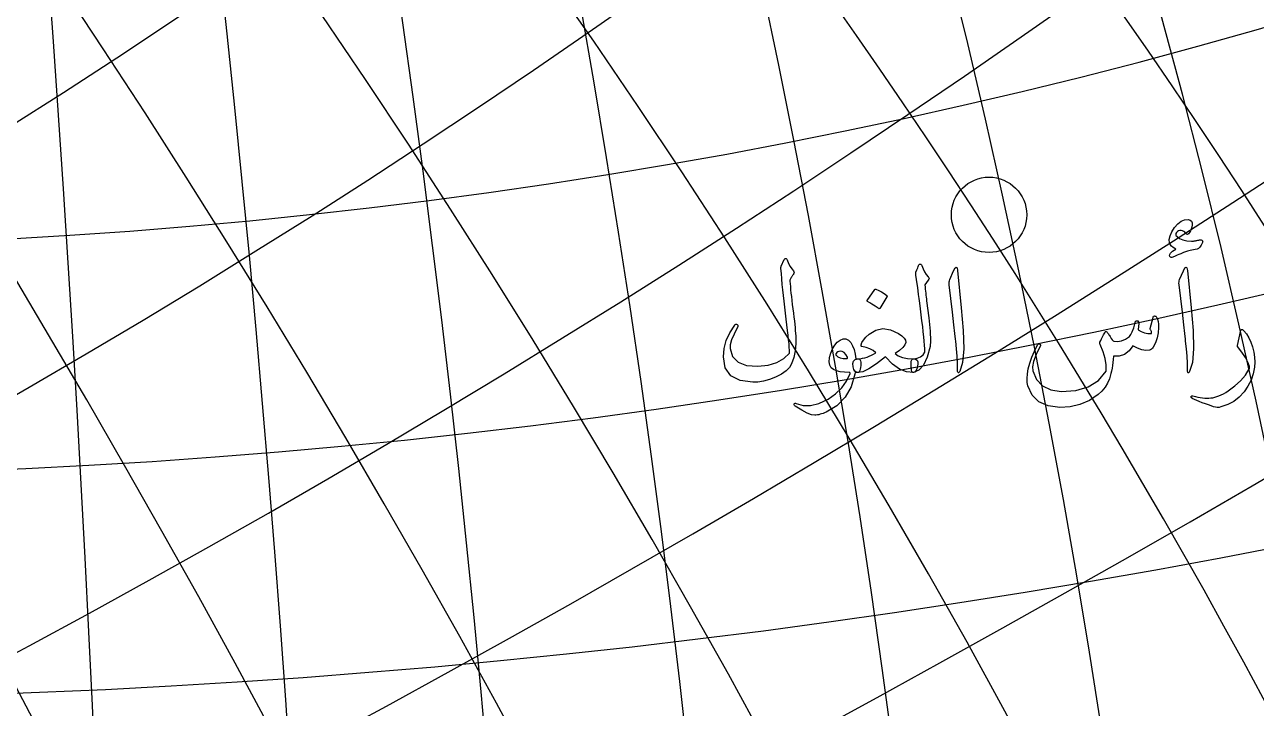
# Model space of a CAD drawing. Header units: millimetres. Extents: x -93 to 93, y -93 to 102.
# Drawn here: x 5.76 to 28.26, y 22.88 to 35.37 of the extents above; entities that cross this region are included whole.
import ezdxf

# ---------------------------------------------------------------- set-up
doc = ezdxf.new("R2010")
doc.units = ezdxf.units.MM
for name, color, linetype in [('ENGRAVE', 7, 'Continuous'), ('ENGRAVE_FINE', 8, 'Continuous'), ('TEXT', 5, 'Continuous')]:
    doc.layers.add(name, color=color, linetype=linetype)

msp = doc.modelspace()

# ---------------------------------------------------------------- linework, layer by layer
at = {"layer": 'ENGRAVE'}
for centre, radius in [((0, 0), 92.5), ((0, 0), 90.23375), ((0, 0), 86.025), ((0, 0), 86.025), ((23.373511158011627, 31.893116881777246), 0.6882)]:
    msp.add_circle(centre, radius, dxfattribs=at)
for centre, radius, start, end in [((-15.168528515445692, 5.0011889793700714e-15), 87.3520742874712, 279.99999983752946, 80.00000016247054), ((-72.18354577202558, 9.758659094876748e-15), 112.29766206480934, 309.9999999658587, 50.000000034141294), ((-49.66655690703753, 2.7075026651397943e-15), 99.33311381407509, 299.99999995038047, 60.00000004961953), ((-31.31053940275002, 0), 91.5458928772403, 289.99999992129074, 70.00000007870972), ((-487.8720185326132, 1.7969609642463094e-15), 495.3982308124308, 349.99999999494844, 10.000000005051561), ((-236.35174500858395, -1.7136434653381935e-14), 251.52027352402965, 339.99999998957287, 20.00000001042713), ((-148.9996707211126, 2.1097849161522048e-15), 172.04999999999993, 329.99999998346016, 30.000000016539843), ((-102.52060280291674, 5.6538157364751155e-15), 133.8311422056668, 319.9999999759614, 40.00000002403863), ((-4.817300315426914e-15, 133.83114220566696), 102.5206028029169, 229.99999997596137, 310.0000000240386), ((-5.626093109739206e-15, 172.0499999999998), 148.99967072111247, 239.99999998346016, 300.00000001653984), ((1.746591513949201e-14, 251.52027352402982), 236.35174500858412, 249.99999998957287, 290.00000001042713)]:
    msp.add_arc(centre, radius, start, end, dxfattribs=at)
at = {"layer": 'ENGRAVE_FINE'}
for centre, radius, start, end in [((-7.526212279817645, 8.119422323193695e-15), 86.3536015246665, 274.9999996725535, 85.00000032744651), ((-23.05032927888738, 3.0584866627739177e-15), 89.05963341977744, 284.9999998930846, 75.00000010691542), ((-60.23535347449013, -3.252574430796591e-15), 105.01713399820412, 304.9999999590866, 55.00000004091339), ((-40.114116292783706, 8.991473341385332e-15), 94.91808547874831, 294.9999999385643, 65.00000006143568), ((-321.0496707211125, 1.4094566040685736e-14), 332.3750768260682, 344.99999999232364, 15.000000007676363), ((-184.48120783683453, 2.6454588479979976e-15), 203.55249119069344, 334.9999999866411, 25.000000013358886), ((-122.85643227999053, -1.0298276959598388e-14), 149.98001059330508, 324.9999999799404, 35.00000002005959), ((-86.02499999999996, -1.1723341796468616e-14), 121.65772170314547, 314.99999997135205, 45.000000028647946), ((-6.897616614894542, -3.0111054971237197), 86.35360152466649, 298.5833330058865, 108.58333366078), ((-44.928324499197046, 102.91846560708598), 72.18354577202545, 243.5833332991922, 343.5833333674748), ((-13.901640084243787, -6.068662150098609), 87.35207428747132, 303.5833331708634, 103.58333349580312), ((-48.67312015238095, 111.49676508595176), 86.02500000000009, 248.58333330468554, 338.583333361981), ((-21.125146129507776, -9.222032361257194), 89.05963341977743, 308.58333322641806, 98.58333344024845), ((-28.695456462855894, -12.526797518899333), 91.54589287724029, 313.58333325462377, 93.58333341204275), ((6.897616614894488, 3.0111054971236766), 86.35360152466643, 118.58333300588606, 288.58333366078045), ((13.901640084243802, 6.068662150098621), 87.35207428747135, 123.5833331708634, 283.5833334958031), ((21.12514612950774, 9.22203236125717), 89.0596334197774, 128.58333322641806, 278.5833334402489), ((28.695456462856022, 12.526797518899356), 91.54589287724042, 133.58333325462377, 273.58333341204275), ((36.76375110690086, 16.04895418713696), 94.9180854787483, 138.5833332718978, 268.58333339476917), ((45.518363738590764, 19.870718093751716), 99.33311381407516, 143.58333328371396, 263.583333382953), ((55.2044454079305, 24.09910818681059), 105.01713399820419, 148.58333329241964, 258.5833333742469), ((66.15471450018525, 28.87937031206012), 112.29766206480939, 153.5833332991922, 253.58333336747432), ((78.84011867264003, 34.417093321256196), 121.65772170314563, 158.58333330468554, 248.58333336198098), ((93.95799466867241, 41.016694612257176), 133.8311422056669, 163.58333330929486, 243.58333335737166), ((112.59535833364276, 49.15270322460947), 149.9800105933053, 168.5833333132739, 238.58333335339262), ((136.55509121577236, 59.612154281255215), 172.05000000000027, 173.58333331679364, 233.58333334987333), ((169.07318010727076, 73.80769481125694), 203.55249119069325, 178.5833333199746, 228.58333334669192), ((-216.61144580020107, -94.5601867434138), 251.52027352402973, 3.5833333229063555, 43.58333334376016), ((-169.07318010727133, -73.80769481125716), 203.55249119069384, 358.5833333199746, 48.583333346691916), ((-136.55509121577225, -59.61215428125522), 172.05000000000015, 353.58333331679364, 53.58333334987333), ((-112.59535833364265, -49.15270322460939), 149.98001059330514, 348.5833333132739, 58.58333335339262), ((-93.95799466867234, -41.01669461225713), 133.83114220566682, 343.58333330929486, 63.58333335737166), ((-78.84011867263983, -34.41709332125613), 121.65772170314541, 338.58333330468554, 68.58333336198143), ((-66.1547145001852, -28.879370312060082), 112.29766206480932, 333.5833332991922, 73.58333336747432), ((-55.204445407930365, -24.099108186810522), 105.01713399820405, 328.58333329241964, 78.58333337424688), ((-45.518363738590594, -19.87071809375166), 99.333113814075, 323.5833332837135, 83.58333338295301), ((-36.7637511069009, -16.04895418713698), 94.91808547874834, 318.5833332718978, 88.58333339476917), ((216.61144580020022, 94.56018674341345), 251.52027352402882, 183.58333332290636, 223.58333334376016), ((294.23532856105226, 128.4463409237675), 332.3750768260687, 188.58333332565712, 218.5833333410094), ((447.12453168464526, 195.18903563692598), 495.3982308124308, 193.58333332828192, 213.5833333383846), ((901.1466799841849, 393.38917677097555), 987.0261819587486, 198.58333333082714, 208.58333333583982), ((-901.1466799841866, -393.3891767709763), 987.0261819587504, 18.583333330827145, 28.583333335839825), ((-447.1245316846461, -195.18903563692638), 495.3982308124318, 13.583333328281924, 33.58333333838459), ((-294.23532856105163, -128.44634092376725), 332.3750768260681, 8.583333325657122, 38.58333334100939), ((-53.54349213115652, 122.65345113152831), 102.5206028029168, 253.58333330929486, 333.58333335737166), ((-60.00437106553624, 137.45355226620094), 122.85643227999017, 258.5833333132739, 328.5833333533931), ((-68.83418664251228, 157.68023734527983), 148.99967072111264, 263.58333331679364, 323.5833333498733), ((-81.43778070426366, 186.55161361913161), 184.48120783683498, 268.5833333199746, 318.5833333466919), ((-100.62884889351231, 230.51308588444456), 236.35174500858386, 273.58333332290636, 313.58333334376016), ((-132.97743721920946, 304.6148270943921), 321.0496707211132, 278.5833333256571, 308.5833333410094), ((0, 149.98001059330494), 122.85643227999037, 234.9999999799404, 305.0000000200596), ((-198.20014113404963, 454.0221482995396), 487.872018532613, 283.5833333282819, 303.5833333383846), ((-394.89185951755303, 904.5889139044538), 983.2702493450466, 288.58333333082714, 298.5833333358398), ((3.220694911988998e-15, 203.55249119069376), 184.48120783683484, 244.99999998664111, 295.0000000133589), ((394.89185951755076, -904.5889139044488), 983.2702493450412, 108.58333333082714, 118.58333333583982)]:
    msp.add_arc(centre, radius, start, end, dxfattribs=at)
at = {"layer": 'TEXT'}
for points in [[(27.1766, 31.2646), (27.1405, 31.2578), (27.1069, 31.2514), (27.076, 31.2453), (27.0476, 31.2396), (27.022, 31.2341), (26.9994, 31.2285), (26.9797, 31.223), (26.963, 31.2174), (26.946, 31.2111), (26.9255, 31.2032), (26.9016, 31.1937), (26.8742, 31.1827), (26.8433, 31.17), (26.809, 31.1553), (26.7712, 31.1388), (26.7299, 31.1203), (26.7131, 31.1147), (26.6987, 31.1147), (26.6867, 31.1203), (26.6771, 31.1314), (26.6714, 31.1586), (26.6876, 31.1903), (26.7255, 31.2266), (26.7854, 31.2674), (26.7396, 31.2934), (26.7049, 31.3215), (26.6813, 31.3516), (26.6688, 31.3839), (26.6664, 31.4448), (26.6813, 31.5109), (26.7136, 31.5821), (26.7632, 31.6586), (26.8223, 31.7271), (26.8832, 31.7745), (26.9458, 31.8007), (27.0101, 31.8057), (27.0461, 31.7967), (27.0705, 31.778), (27.0835, 31.7495), (27.0851, 31.7114), (27.0788, 31.6701), (27.0684, 31.6323), (27.0539, 31.5979), (27.0351, 31.5671), (27.0164, 31.5454), (26.999, 31.5358), (26.9831, 31.5384), (26.9685, 31.5532), (26.9519, 31.5752), (26.9324, 31.5913), (26.9102, 31.6016), (26.8853, 31.6059), (26.8591, 31.6059), (26.836, 31.6004), (26.8161, 31.5893), (26.7992, 31.5726), (26.7869, 31.5525), (26.7833, 31.5338), (26.7883, 31.5164), (26.802, 31.5005), (26.8534, 31.4625), (26.9158, 31.4345), (26.9893, 31.4167), (27.074, 31.4089), (27.0813, 31.4091), (27.0896, 31.4099), (27.0987, 31.4112), (27.1087, 31.413), (27.1195, 31.4152), (27.1312, 31.4176), (27.1438, 31.4201), (27.1572, 31.4228), (27.1718, 31.4254), (27.185, 31.428), (27.1968, 31.4303), (27.2072, 31.4325), (27.2164, 31.4343), (27.2245, 31.4356), (27.2316, 31.4364), (27.2377, 31.4366), (27.2491, 31.4354), (27.2585, 31.4318), (27.2658, 31.4257), (27.271, 31.4172), (27.2743, 31.4091), (27.2759, 31.4012), (27.2757, 31.3938), (27.2738, 31.3867), (27.2469, 31.3364), (27.2217, 31.2993), (27.1983, 31.2753), (27.1766, 31.2646)], [(19.6314, 31.0759), (19.6363, 31.0844), (19.6425, 31.0904), (19.6502, 31.0941), (19.6592, 31.0953), (19.6682, 31.0937), (19.6758, 31.0891), (19.6821, 31.0813), (19.6869, 31.0703), (19.7128, 31.0067), (19.7403, 30.9517), (19.7697, 30.9054), (19.8007, 30.8678), (19.8099, 30.8542), (19.8125, 30.8386), (19.8085, 30.8209), (19.7979, 30.8012), (19.7912, 30.7916), (19.7847, 30.7824), (19.7787, 30.7736), (19.7729, 30.7651), (19.7676, 30.7571), (19.7625, 30.7498), (19.7579, 30.7432), (19.7535, 30.7373), (19.7462, 30.7266), (19.741, 30.7137), (19.7379, 30.6988), (19.7369, 30.6818), (19.7402, 30.6339), (19.7445, 30.5816), (19.7499, 30.525), (19.7563, 30.464), (19.7636, 30.3987), (19.7716, 30.3291), (19.7802, 30.2551), (19.7896, 30.1768), (19.8001, 30.0986), (19.8094, 30.0252), (19.8174, 29.9564), (19.8243, 29.8923), (19.8301, 29.8328), (19.835, 29.7775), (19.8391, 29.7266), (19.8423, 29.6801), (19.846, 29.5422), (19.8347, 29.4116), (19.8085, 29.2883), (19.7674, 29.1722), (19.7273, 29.1041), (19.6654, 29.0411), (19.5816, 28.9834), (19.476, 28.9308), (19.3616, 28.8873), (19.254, 28.8566), (19.1534, 28.8387), (19.0598, 28.8337), (18.8253, 28.8659), (18.6574, 28.9544), (18.5561, 29.099), (18.5214, 29.2999), (18.5336, 29.4496), (18.5728, 29.5961), (18.639, 29.7395), (18.7323, 29.8799), (18.7394, 29.888), (18.7469, 29.893), (18.7547, 29.8949), (18.7628, 29.8937), (18.7715, 29.8904), (18.7781, 29.8861), (18.7826, 29.8807), (18.785, 29.8743), (18.7868, 29.8648), (18.7864, 29.8556), (18.784, 29.8467), (18.7795, 29.8382), (18.7158, 29.7142), (18.672, 29.6086), (18.6479, 29.5214), (18.6435, 29.4525), (18.6898, 29.3042), (18.7899, 29.2007), (18.9437, 29.1419), (19.1513, 29.1278), (19.3385, 29.1481), (19.4975, 29.1951), (19.6285, 29.2688), (19.7313, 29.3693), (19.7292, 29.4177), (19.7254, 29.4744), (19.7201, 29.5391), (19.7133, 29.6121), (19.7047, 29.6933), (19.6942, 29.7831), (19.6818, 29.8813), (19.6675, 29.9881), (19.654, 30.0982), (19.6411, 30.2066), (19.629, 30.3133), (19.6175, 30.4182), (19.607, 30.5214), (19.5974, 30.6229), (19.5889, 30.7226), (19.5815, 30.8206), (19.5704, 30.9149), (19.5709, 30.9257), (19.5725, 30.9357), (19.5751, 30.9451), (19.5787, 30.9538)], [(22.0373, 30.8428), (22.0561, 30.888), (22.0706, 30.9239), (22.0811, 30.9505), (22.0873, 30.9677), (22.0922, 30.9786), (22.0984, 30.9864), (22.106, 30.9911), (22.115, 30.9926), (22.1253, 30.9909), (22.1338, 30.9857), (22.1405, 30.977), (22.1456, 30.9649), (22.1686, 30.9054), (22.1962, 30.8518), (22.2283, 30.8041), (22.2649, 30.7623), (22.2751, 30.7489), (22.2781, 30.7339), (22.2737, 30.717), (22.2621, 30.6985), (22.2011, 30.6125), (22.2052, 30.574), (22.2094, 30.5361), (22.2136, 30.499), (22.2177, 30.4626), (22.2219, 30.4269), (22.226, 30.3918), (22.2302, 30.3575), (22.2344, 30.3239), (22.2727, 30.0124), (22.2961, 29.7689), (22.3046, 29.5933), (22.2982, 29.4858), (22.2458, 29.2907), (22.1775, 29.1466), (22.0932, 29.0534), (21.9929, 29.0113), (21.9902, 29.0113), (21.9874, 29.0113), (21.9846, 29.0113), (21.9818, 29.0113), (21.9654, 29.0269), (21.9548, 29.0626), (21.9501, 29.1185), (21.9513, 29.1944), (21.9539, 29.2225), (21.9617, 29.243), (21.9747, 29.2558), (21.9929, 29.261), (22.0634, 29.2751), (22.122, 29.3006), (22.1688, 29.3375), (22.2038, 29.3859), (22.2015, 29.444), (22.1973, 29.5101), (22.1911, 29.5841), (22.183, 29.6662), (22.1732, 29.7558), (22.1619, 29.8528), (22.149, 29.957), (22.1345, 30.0686), (22.1211, 30.1782), (22.1088, 30.2767), (22.0975, 30.3641), (22.0873, 30.4404), (22.0785, 30.5056), (22.0713, 30.5597), (22.066, 30.6027), (22.0623, 30.6347), (22.0346, 30.7928), (22.0337, 30.8084), (22.0339, 30.822), (22.0351, 30.8334), (22.0373, 30.8428)], [(22.7255, 30.8705), (22.7521, 30.9219), (22.7734, 30.9399), (22.7895, 30.9246), (22.8005, 30.8761), (22.8643, 30.1962), (22.9023, 29.7789), (22.9108, 29.4456), (22.8898, 29.1962), (22.8393, 29.0307), (22.8301, 29.0172), (22.822, 29.0099), (22.8149, 29.0089), (22.8088, 29.0141), (22.8039, 29.0222), (22.8005, 29.0328), (22.7984, 29.0458), (22.7977, 29.0612), (22.7977, 29.1814), (22.7921, 29.3089), (22.781, 29.4437), (22.7644, 29.5857), (22.7608, 29.6228), (22.7498, 29.7231), (22.7316, 29.8864), (22.7061, 30.113), (22.6451, 30.6152), (22.6437, 30.6419), (22.6451, 30.6666), (22.6492, 30.6891), (22.6562, 30.7096)], [(26.9241, 30.8705), (26.9507, 30.9219), (26.972, 30.9399), (26.9881, 30.9246), (26.999, 30.8761), (27.0629, 30.1962), (27.1009, 29.7789), (27.1094, 29.4456), (27.0884, 29.1962), (27.0379, 29.0307), (27.0287, 29.0172), (27.0206, 29.0099), (27.0134, 29.0089), (27.0074, 29.0141), (27.0025, 29.0222), (26.999, 29.0328), (26.997, 29.0458), (26.9963, 29.0612), (26.9963, 29.1814), (26.9907, 29.3089), (26.9796, 29.4437), (26.963, 29.5857), (26.9593, 29.6228), (26.9484, 29.7231), (26.9302, 29.8864), (26.9047, 30.113), (26.8436, 30.6152), (26.8423, 30.6419), (26.8436, 30.6666), (26.8478, 30.6891), (26.8547, 30.7096)], [(21.2853, 30.5292), (21.2888, 30.5327), (21.2936, 30.5348), (21.2999, 30.5354), (21.3075, 30.5348), (21.3615, 30.5129), (21.4123, 30.4862), (21.46, 30.4546), (21.5045, 30.4182), (21.5089, 30.4127), (21.5108, 30.4071), (21.5103, 30.4016), (21.5073, 30.396), (21.3769, 30.1851), (21.372, 30.1801), (21.3658, 30.1789), (21.3582, 30.1815), (21.3491, 30.1879), (21.3413, 30.1934), (21.329, 30.2018), (21.3122, 30.2129), (21.2909, 30.2267), (21.2647, 30.2434), (21.2333, 30.2628), (21.1967, 30.285), (21.1549, 30.31), (21.1493, 30.3141), (21.1466, 30.3183), (21.1466, 30.3225), (21.1493, 30.3266)], [(26.3691, 30.0186), (26.374, 30.0307), (26.3802, 30.0394), (26.3879, 30.0446), (26.3969, 30.0464), (26.4085, 30.045), (26.4184, 30.0408), (26.4265, 30.0339), (26.4329, 30.0242), (26.4487, 29.9895), (26.46, 29.9465), (26.4668, 29.8951), (26.469, 29.8355), (26.463, 29.738), (26.4447, 29.6454), (26.4144, 29.5576), (26.3719, 29.4747), (26.3573, 29.4548), (26.3414, 29.4393), (26.324, 29.4284), (26.3053, 29.422), (26.2375, 29.4176), (26.1645, 29.4296), (26.0862, 29.4579), (26.0028, 29.5025), (25.9326, 29.4062), (25.8495, 29.3422), (25.7536, 29.3105), (25.6448, 29.311), (25.6413, 29.2524), (25.6362, 29.1962), (25.6295, 29.1421), (25.6213, 29.0904), (25.6115, 29.0405), (25.6001, 28.9922), (25.5872, 28.9455), (25.5727, 28.9003), (25.5391, 28.8188), (25.4936, 28.7435), (25.4364, 28.6745), (25.3673, 28.6117), (25.2059, 28.5041), (25.035, 28.4285), (24.8548, 28.3848), (24.6653, 28.373), (24.4518, 28.402), (24.283, 28.4778), (24.159, 28.6004), (24.0797, 28.7699), (24.069, 28.8309), (24.0673, 28.9031), (24.0745, 28.9863), (24.0908, 29.0807), (24.117, 29.184), (24.154, 29.2916), (24.2017, 29.4032), (24.2601, 29.5191), (24.2648, 29.5264), (24.2705, 29.5316), (24.2773, 29.5347), (24.2851, 29.5358), (24.2929, 29.5351), (24.2997, 29.533), (24.3054, 29.5295), (24.3101, 29.5247), (24.3132, 29.5175), (24.3142, 29.5101), (24.3132, 29.5023), (24.3101, 29.4941), (24.2358, 29.3399), (24.188, 29.2132), (24.1665, 29.1138), (24.1713, 29.0418), (24.2414, 28.8831), (24.3517, 28.7678), (24.5022, 28.6958), (24.693, 28.6672), (24.9598, 28.6842), (25.1856, 28.7518), (25.3705, 28.8701), (25.5144, 29.039), (25.5139, 29.1504), (25.4957, 29.268), (25.4598, 29.3918), (25.4062, 29.5219), (25.3994, 29.5351), (25.3958, 29.5469), (25.3953, 29.5573), (25.3979, 29.5663), (25.4128, 29.5972), (25.427, 29.6263), (25.4405, 29.6534), (25.4534, 29.6787), (25.4655, 29.7016), (25.477, 29.722), (25.4877, 29.7398), (25.4978, 29.755), (25.5035, 29.7614), (25.5096, 29.764), (25.516, 29.7628), (25.5227, 29.7578), (25.5262, 29.7539), (25.5311, 29.748), (25.5373, 29.7401), (25.5449, 29.73), (25.5536, 29.7179), (25.563, 29.7036), (25.573, 29.6873), (25.5838, 29.669), (25.6057, 29.6336), (25.624, 29.6079), (25.639, 29.5919), (25.6504, 29.5857), (25.7225, 29.5796), (25.7947, 29.5919), (25.8668, 29.6226), (25.939, 29.6717), (25.9652, 29.7043), (25.991, 29.7578), (26.0165, 29.832), (26.0417, 29.927), (26.0441, 29.936), (26.0486, 29.9437), (26.0552, 29.9499), (26.0639, 29.9548), (26.072, 29.9579), (26.0798, 29.9589), (26.0873, 29.9579), (26.0944, 29.9548), (26.105, 29.9374), (26.109, 29.9048), (26.1064, 29.857), (26.0972, 29.7938), (26.1532, 29.7595), (26.213, 29.7369), (26.2767, 29.7262), (26.3441, 29.7272), (26.3433, 29.7475), (26.3407, 29.764), (26.3363, 29.7767), (26.3303, 29.7855), (26.3233, 29.7938), (26.3192, 29.8022), (26.3178, 29.8105), (26.3192, 29.8188)], [(21.9929, 29.261), (22.0335, 29.255), (22.0609, 29.2367), (22.0752, 29.2064), (22.0762, 29.1639), (22.0627, 29.0982), (22.0443, 29.0508), (22.021, 29.0219), (21.9929, 29.0113), (21.8651, 29.0229), (21.737, 29.0744), (21.6084, 29.1658), (21.4796, 29.2971), (21.3171, 29.171), (21.1792, 29.0813), (21.0659, 29.0281), (20.9773, 29.0113), (20.948, 29.0179), (20.9239, 29.0376), (20.905, 29.0706), (20.8913, 29.1167), (20.8873, 29.1778), (20.9003, 29.2222), (20.9303, 29.2499), (20.9773, 29.261), (21.0201, 29.2652), (21.0623, 29.2721), (21.104, 29.2818), (21.1452, 29.2943), (21.1859, 29.3098), (21.226, 29.3283), (21.2656, 29.35), (21.3047, 29.3748), (21.2567, 29.414), (21.1986, 29.4456), (21.1304, 29.4695), (21.0522, 29.4858), (21.0451, 29.4888), (21.0404, 29.4948), (21.0382, 29.504), (21.0383, 29.5163), (21.0515, 29.5588), (21.08, 29.6058), (21.1237, 29.6573), (21.1826, 29.7134), (21.3056, 29.7871), (21.4359, 29.8139), (21.5734, 29.794), (21.7182, 29.7272), (21.7796, 29.6846), (21.8223, 29.6426), (21.8462, 29.6013), (21.8514, 29.5607), (21.8362, 29.517), (21.7987, 29.4692), (21.739, 29.4171), (21.6572, 29.3609), (21.7156, 29.3172), (21.7911, 29.286), (21.8835, 29.2673), (21.9929, 29.261)], [(27.9758, 29.7855), (27.9774, 29.7905), (27.9793, 29.7945), (27.9816, 29.7975), (27.9842, 29.7994), (27.992, 29.8001), (28.0015, 29.7966), (28.0128, 29.789), (28.0258, 29.7772), (28.0764, 29.717), (28.1201, 29.6474), (28.1569, 29.5685), (28.1867, 29.4803), (28.21, 29.3852), (28.2242, 29.2916), (28.2294, 29.1993), (28.2256, 29.1084), (28.201, 28.9887), (28.1604, 28.8739), (28.1038, 28.764), (28.0313, 28.6589), (27.9446, 28.5636), (27.8454, 28.4861), (27.7337, 28.4263), (27.6095, 28.3841), (27.5762, 28.377), (27.5429, 28.3751), (27.5096, 28.3784), (27.4763, 28.3869), (27.3996, 28.4137), (27.3303, 28.4386), (27.2685, 28.4616), (27.2141, 28.4826), (27.1674, 28.5018), (27.1284, 28.5191), (27.0973, 28.5344), (27.074, 28.5479), (27.0691, 28.552), (27.0656, 28.5562), (27.0636, 28.5603), (27.0629, 28.5645), (27.0634, 28.5699), (27.065, 28.5749), (27.0676, 28.5796), (27.0712, 28.5839), (27.0759, 28.5872), (27.0816, 28.5888), (27.0884, 28.5886), (27.0962, 28.5867), (27.1437, 28.574), (27.1891, 28.5635), (27.2325, 28.5552), (27.2738, 28.5492), (27.3133, 28.5455), (27.3515, 28.544), (27.3882, 28.5448), (27.4236, 28.5479), (27.4589, 28.5535), (27.4954, 28.5621), (27.5331, 28.5736), (27.5721, 28.5881), (27.6122, 28.6057), (27.6536, 28.6266), (27.6962, 28.6508), (27.74, 28.6783), (27.8629, 28.7667), (27.9682, 28.8628), (28.0558, 28.9665), (28.1257, 29.0779), (28.1302, 29.0869), (28.1326, 29.0973), (28.133, 29.1091), (28.1312, 29.1223), (28.1021, 29.2002), (28.0563, 29.2867), (27.9939, 29.3819), (27.9148, 29.4858), (27.9113, 29.4924), (27.9092, 29.4983), (27.9086, 29.5035), (27.9092, 29.508)], [(20.9218, 28.9808), (20.8568, 28.7523), (20.7477, 28.561), (20.5945, 28.4068), (20.3973, 28.2898), (20.3697, 28.2779), (20.3425, 28.2672), (20.3156, 28.2578), (20.2891, 28.2495), (20.2631, 28.2427), (20.2378, 28.2374), (20.2131, 28.2337), (20.1892, 28.2315), (20.1295, 28.24), (20.0504, 28.271), (19.9519, 28.3246), (19.834, 28.4008), (19.8213, 28.4117), (19.8139, 28.4223), (19.8116, 28.4325), (19.8146, 28.4424), (19.8212, 28.45), (19.8298, 28.4535), (19.8406, 28.4528), (19.8534, 28.448), (19.976, 28.4082), (20.1136, 28.4084), (20.266, 28.4485), (20.4334, 28.5284), (20.5701, 28.6212), (20.6831, 28.7303), (20.7726, 28.8557), (20.8385, 28.9974), (20.838, 29.0024), (20.8365, 29.0064), (20.8339, 29.0094), (20.8302, 29.0113), (20.7347, 29.0168), (20.6533, 29.0279), (20.5862, 29.0446), (20.5333, 29.0668), (20.4924, 29.1011), (20.4667, 29.1486), (20.4563, 29.2093), (20.4611, 29.2832), (20.4627, 29.293), (20.4646, 29.303), (20.4669, 29.3131), (20.4695, 29.3235), (20.4724, 29.3341), (20.4757, 29.3453), (20.4794, 29.357), (20.4833, 29.3693), (20.516, 29.4485), (20.5555, 29.5142), (20.602, 29.5665), (20.6554, 29.6051), (20.71, 29.6263), (20.7602, 29.6259), (20.8058, 29.6041), (20.8469, 29.5607), (20.8828, 29.5004), (20.91, 29.4303), (20.9286, 29.3505), (20.9384, 29.261), (20.9439, 29.2611), (20.9492, 29.2614), (20.9543, 29.2618), (20.9593, 29.2624), (20.9642, 29.263), (20.9693, 29.2635), (20.9746, 29.2637), (20.9801, 29.2638), (20.9988, 29.2598), (21.0134, 29.2478), (21.0238, 29.2279), (21.03, 29.2), (21.0326, 29.1693), (21.0321, 29.1382), (21.0285, 29.1068), (21.0217, 29.0751), (21.0129, 29.0472), (21.003, 29.0272), (20.992, 29.0153), (20.9801, 29.0113), (20.9273, 29.0113), (20.927, 29.0062), (20.926, 28.9995), (20.9242, 28.991), (20.9218, 28.9808)], [(20.7886, 29.2916), (20.7595, 29.3424), (20.7275, 29.3783), (20.6929, 29.3993), (20.6554, 29.4053), (20.633, 29.3994), (20.6131, 29.3901), (20.5956, 29.3772), (20.5805, 29.3609), (20.5756, 29.3523), (20.5749, 29.3429), (20.5784, 29.3328), (20.586, 29.3221), (20.6146, 29.2969), (20.6561, 29.2798), (20.7104, 29.2706), (20.7775, 29.2694), (20.7844, 29.2707), (20.7886, 29.2749), (20.79, 29.2818), (20.7886, 29.2916)]]:
    msp.add_lwpolyline(points, close=True, dxfattribs=at)

doc.saveas('drawing.dxf')
